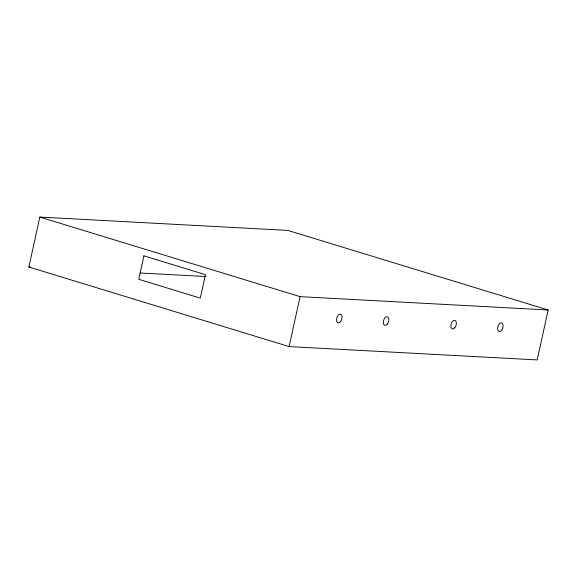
<?xml version="1.0" encoding="UTF-8"?>
<svg xmlns="http://www.w3.org/2000/svg" width="577" height="577" viewBox="0 0 577 577"><rect width="100%" height="100%" fill="white"/><g stroke="black" fill="none" stroke-linecap="round" stroke-linejoin="round"><path stroke-width="0.87" d="M28.85 267.007L39.827 217.075L287.887 230.418L548.15 309.993L537.173 359.925L289.113 346.582L28.85 267.007L30.646 267.108M289.113 346.582L300.09 296.65L548.15 309.993M140.298 273L205.91 276.527M39.827 217.075L300.09 296.65M143.911 255.849L138.754 279.297L200.298 298.114L205.455 274.666L143.911 255.849M387.282 324.137A4.472 2.553 -73 0 0 387.593 316.852A4.472 2.553 -73 0 0 383.294 322.146A4.472 2.553 -73 0 0 387.282 324.137M454.755 327.844A4.472 2.553 -73 0 0 455.188 320.516A4.472 2.553 -73 0 0 450.832 325.666A4.472 2.553 -73 0 0 454.755 327.844M340.466 321.699A4.472 2.553 -73 0 0 340.899 314.371A4.472 2.553 -73 0 0 336.542 319.521A4.472 2.553 -73 0 0 340.466 321.699M501.507 330.361A4.472 2.553 -73 0 0 501.94 323.033A4.472 2.553 -73 0 0 497.59 328.183A4.472 2.553 -73 0 0 501.507 330.361"/></g></svg>
